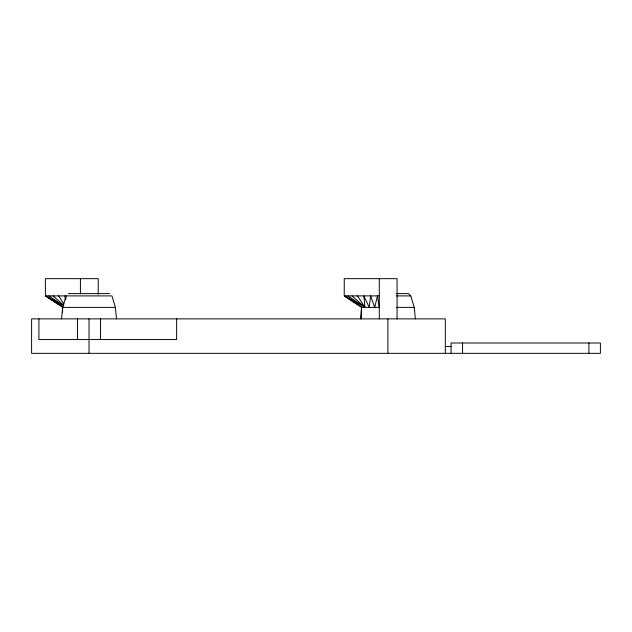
<?xml version="1.0" encoding="UTF-8"?>
<svg xmlns="http://www.w3.org/2000/svg" width="632" height="632" viewBox="0 0 632 632"><rect width="100%" height="100%" fill="white"/><g stroke="black" fill="none" stroke-linecap="round" stroke-linejoin="round"><path stroke-width="0.95" d="M61.541 318.876L62.686 307.381L66.123 295.895M360.398 318.876L361.543 307.381M68.414 293.603L109.652 293.603M396.264 293.603L408.509 293.603L410.8 295.895L414.237 307.381L415.382 318.876M379.271 295.895L344.243 295.895L344.243 278.665L397.078 278.665L397.078 318.876M396.548 295.895L410.8 295.895M62.686 307.381L115.38 307.381L116.525 318.876M359.071 305.296L344.243 295.895L361.472 307.381L379.271 307.381L377.494 295.895L374.681 307.381L370.66 295.895L369.207 307.381L363.819 295.895L365.012 307.381L347.782 295.895L362.373 307.381L345.143 295.895M396.58 307.381L414.237 307.381M445.323 346.439L451.066 346.439M60.222 305.296L45.386 295.895L45.386 278.665L98.229 278.665L98.229 294.354M63.69 305.746L48.925 295.895L62.75 306.781L46.286 295.895M351.977 295.895L365.012 307.381L357.451 295.895M53.12 295.895L63.255 304.829M58.594 295.895L63.998 304.103M66.21 298.549L64.97 295.895L65.365 299.726M115.38 307.381L111.943 295.895L45.386 295.895L62.615 307.381L62.615 312.168M588.913 342.994L588.913 353.335M462.553 342.994L462.553 353.335M451.066 353.335L451.066 342.994L600.4 342.994L600.4 353.335L31.6 353.335L31.6 318.876L445.323 318.876L445.323 353.335M387.89 318.876L387.89 353.335M379.271 278.665L379.271 318.876M361.472 307.381L361.472 318.876M176.644 318.876L176.644 339.55L38.915 339.55L38.915 318.876M100.52 318.876L100.52 339.55M89.033 318.876L89.033 353.335M80.422 278.665L80.422 293.983M77.546 318.876L77.546 339.55"/></g></svg>
